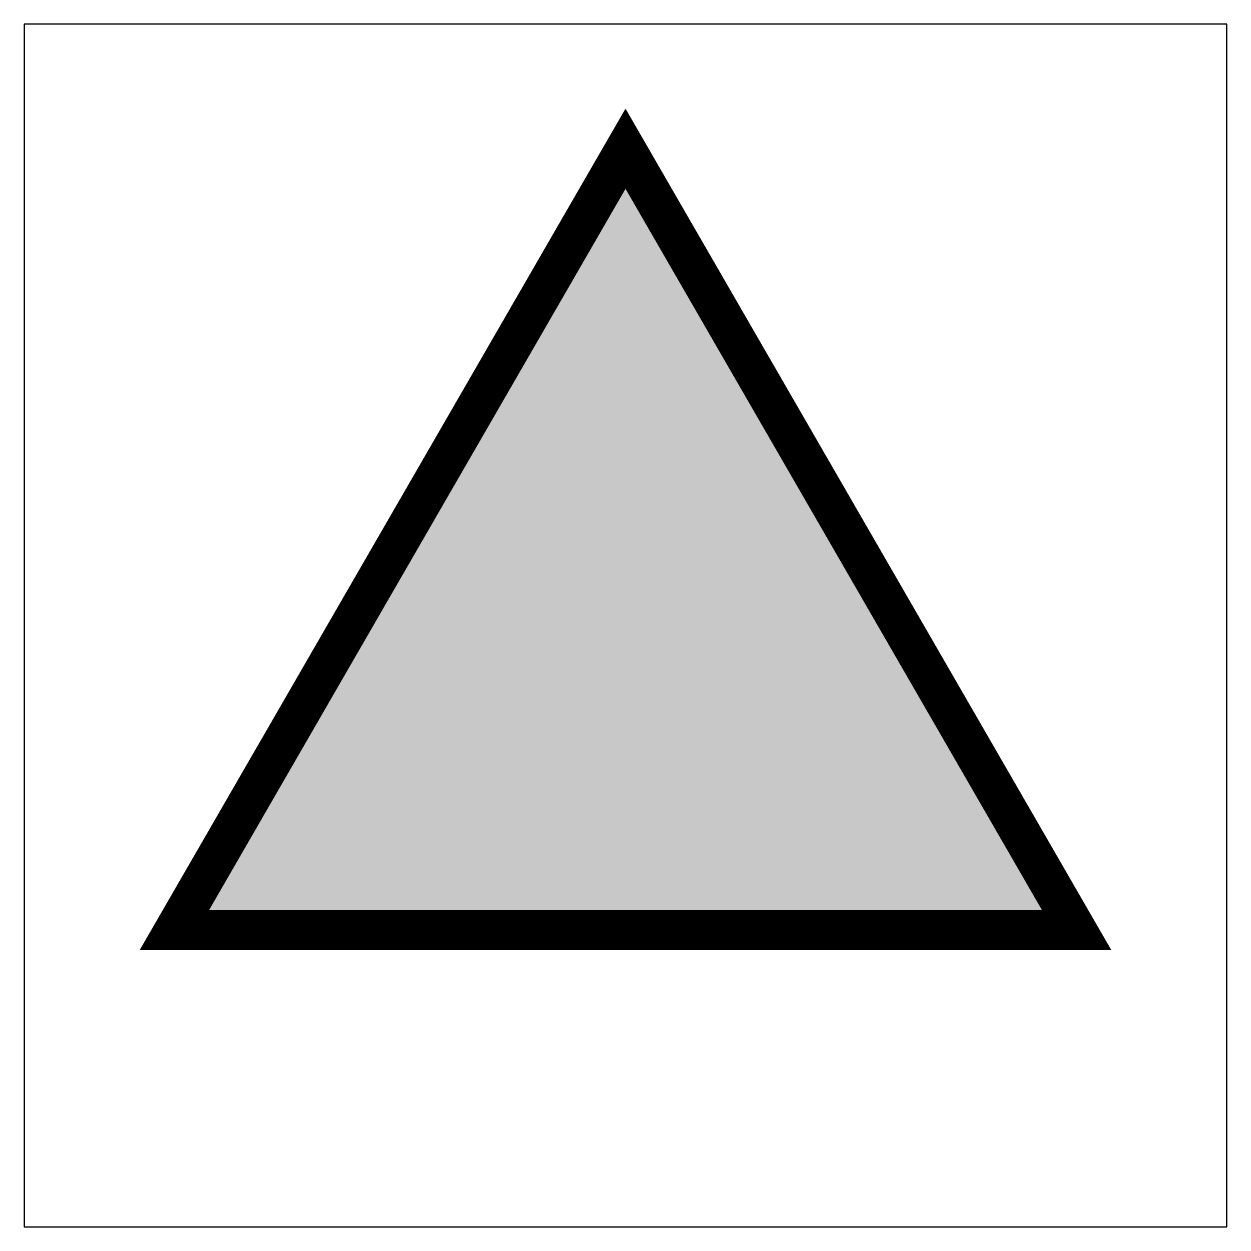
# Model space of a CAD drawing. Header units: millimetres. Extents: x -3105.473 to -3105.173, y 3720.135 to 3720.435.
import ezdxf

# ---------------------------------------------------------------- set-up
doc = ezdxf.new("R2010")
doc.units = ezdxf.units.MM
doc.header["$LTSCALE"] = 10
doc.layers.add('Ele_tomadas', color=2, linetype='Continuous')

msp = doc.modelspace()

# ---------------------------------------------------------------- hatches: boundary and pattern name
at = {"layer": 'Ele_tomadas'}
msp.add_hatch(color=1, dxfattribs=at).paths.add_polyline_path([(-3105.21005, 3720.20951), (-3105.32255, 3720.40436), (-3105.43505, 3720.20951)])

# ---------------------------------------------------------------- linework, layer by layer
at = {"layer": 'Ele_tomadas', "color": 4}
msp.add_lwpolyline([(-3105.17255, 3720.13545), (-3105.17255, 3720.43545), (-3105.47255, 3720.43545), (-3105.47255, 3720.13545)], close=True, dxfattribs=at)
at = {"layer": 'Ele_tomadas', "color": 1, "const_width": 0.01}
msp.add_lwpolyline([(-3105.43505, 3720.20951), (-3105.32255, 3720.40436), (-3105.21005, 3720.20951)], close=True, dxfattribs=at)

doc.saveas('drawing.dxf')
